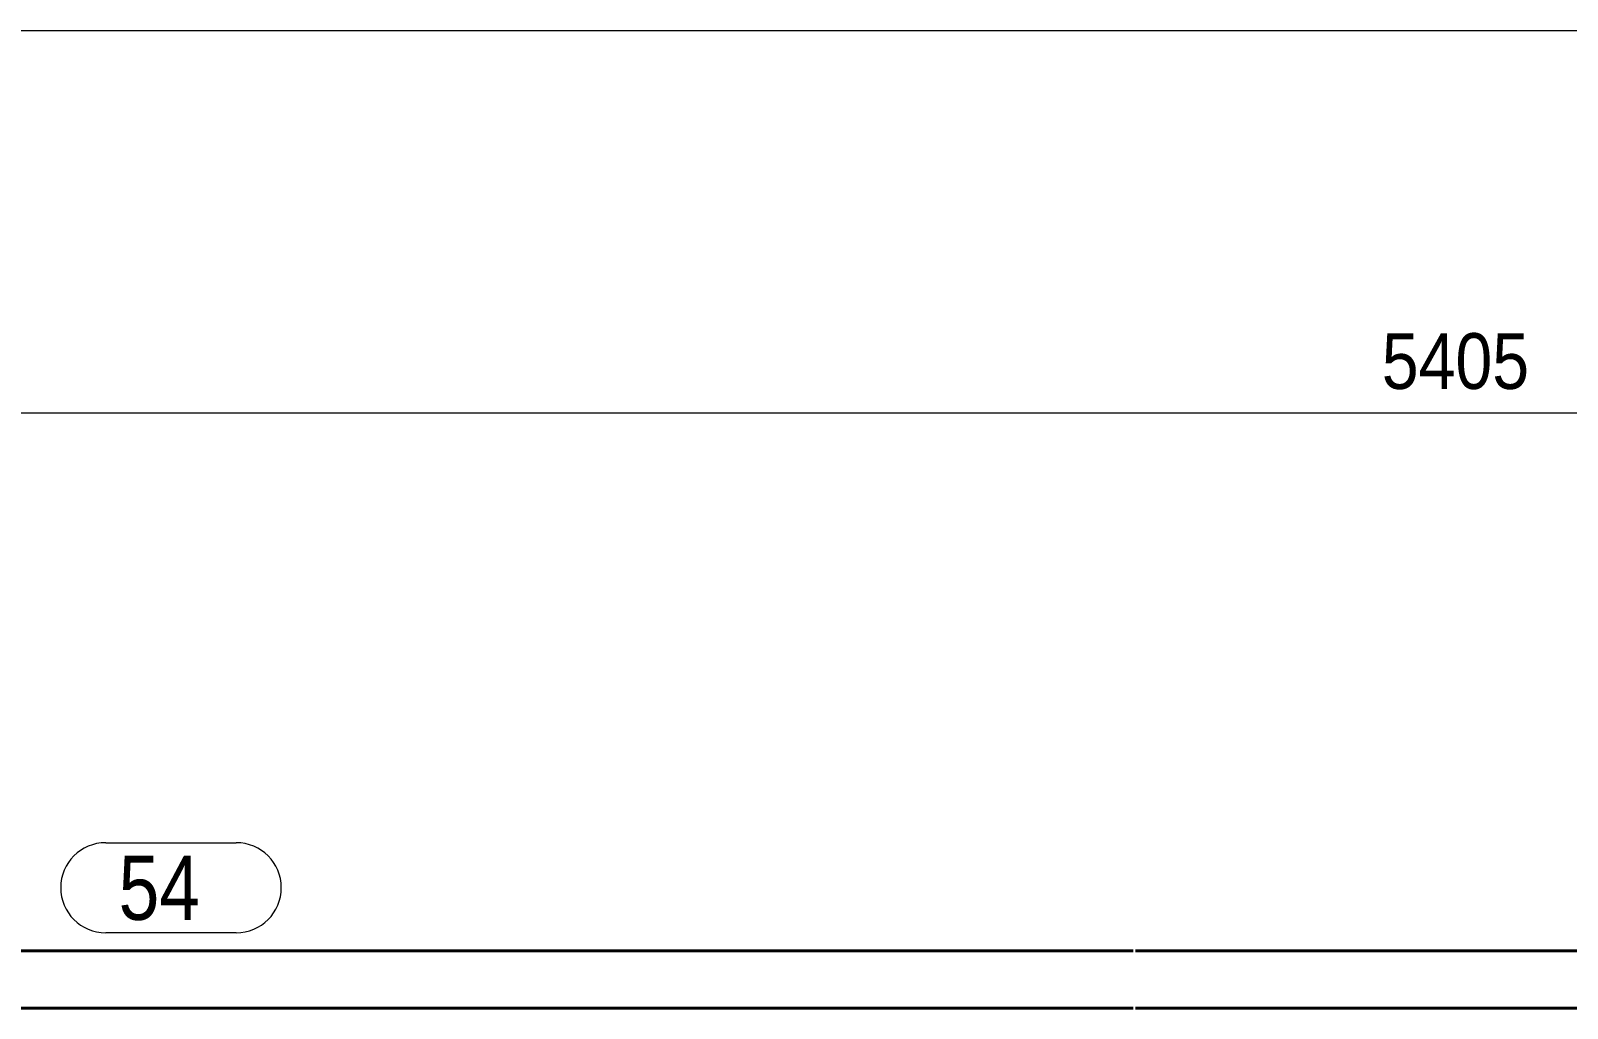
# Model space of a CAD drawing. Header units: millimetres. Extents: x 2 to 287, y 5 to 195.
# Drawn here: x 73.1 to 144.7, y 149.4 to 195 of the extents above; entities that cross this region are included whole.
import ezdxf

# ---------------------------------------------------------------- set-up
doc = ezdxf.new("R2010")
doc.units = ezdxf.units.MM
for name, color, linetype, lineweight in [('Cotation', 7, 'Continuous', 0), ('Feuille dessin', 5, 'Continuous', 0), ('Piece', 2, 'Continuous', 0), ('Repère pièce', 3, 'Continuous', 0)]:
    doc.layers.add(name, color=color, linetype=linetype, lineweight=lineweight)
doc.styles.add('ARIAL', font='ARIAL.TTF')
doc.styles.add('COMIC_SANS_MS', font='COMIC.TTF')

# ---------------------------------------------------------------- blocks, each defined once
blk = doc.blocks.new('*A3')
at = {"layer": 'Piece', "color": 2, "linetype": 'Continuous', "lineweight": 40}
for p, q in [((124.462875, 152.070611), (54.462875, 152.070611)), ((254.100374, 152.070611), (124.562875, 152.070611)), ((124.462875, 149.395611), (54.462875, 149.395611)), ((254.100374, 149.395611), (124.562875, 149.395611))]:
    blk.add_line(p, q, dxfattribs=at)
blk = doc.blocks.new('*A4')
at = {"layer": 'Feuille dessin', "linetype": 'Continuous', "lineweight": 0}
blk.add_line((282, 195), (5, 195), dxfattribs=at)
blk = doc.blocks.new('*A13')
at = {"layer": 'Cotation', "linetype": 'Continuous', "lineweight": 0}
blk.add_line((43.213, 177.169), (236.601, 177.169), dxfattribs=at)
at = {"layer": 'Cotation', "style": 'ARIAL', "width": 0.85}
blk.add_text('5405', height=2.6, dxfattribs=at).set_placement((136.05, 178.289))
blk = doc.blocks.new('*A27')
at = {"layer": 'Repère pièce', "linetype": 'Continuous', "lineweight": 0}
for p, q in [((76.562875, 157.120611), (82.646665, 157.120611)), ((82.646665, 152.920611), (76.562875, 152.920611))]:
    blk.add_line(p, q, dxfattribs=at)
for centre, start, end in [((76.562875, 155.020611), 90, 270), ((82.646665, 155.020611), 270, 90)]:
    blk.add_arc(centre, 2.1, start, end, dxfattribs=at)
at = {"layer": 'Repère pièce', "style": 'COMIC_SANS_MS', "width": 0.85}
blk.add_text('54', height=3, dxfattribs=at).set_placement((77.162875, 153.520611))

msp = doc.modelspace()

# ---------------------------------------------------------------- block references
at = {"lineweight": 0}
for name in ['*A4', '*A13', '*A27', '*A3']:
    msp.add_blockref(name, (0, 0), dxfattribs=at)

doc.saveas('drawing.dxf')
